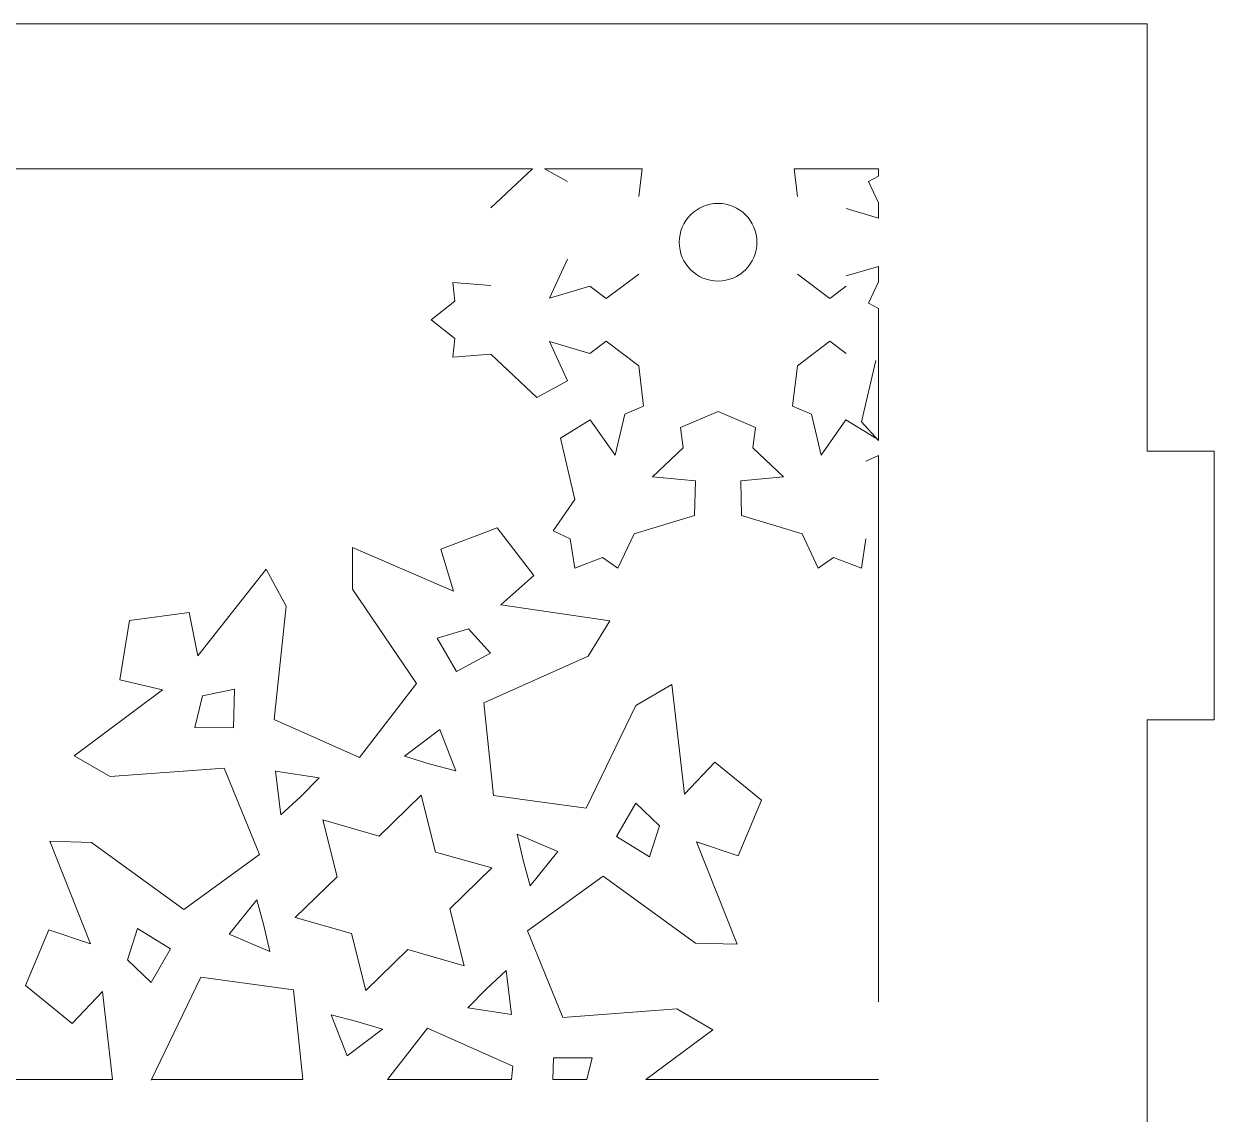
# Model space of a CAD drawing. Header units: centimetres. Extents: x -23 to 23, y -30.7 to 30.7.
# Drawn here: x 9.75 to 20.38, y 12.89 to 22.63 of the extents above; entities that cross this region are included whole.
import ezdxf

# ---------------------------------------------------------------- set-up
doc = ezdxf.new("R2010")
doc.units = ezdxf.units.CM
doc.header["$MEASUREMENT"] = 0
doc.layers.add('layer 1', color=7, linetype='Continuous')

msp = doc.modelspace()

# ---------------------------------------------------------------- linework, layer by layer
at = {"layer": 'layer 1', "color": 1, "lineweight": 9}
for points in [[(19.77875, 22.62938), (19.77875, 22.62938), (0.58044, 22.62938), (0.58044, 22.62938)], [(19.77875, 18.81468), (19.77875, 18.81468), (19.77875, 22.62938), (19.77875, 22.62938)], [(9.02391, 21.33446), (9.02391, 21.33446), (14.29071, 21.33446), (14.29071, 21.33446)], [(13.91714, 20.98515), (13.91714, 20.98515), (14.29072, 21.33446), (14.29072, 21.33446)], [(14.39593, 21.33446), (14.39593, 21.33446), (15.2679, 21.33446), (15.2679, 21.33446)], [(14.39593, 21.33446), (14.39593, 21.33446), (14.60269, 21.22169), (14.60269, 21.22169)], [(15.26791, 21.33446), (15.26791, 21.33446), (15.2383, 21.08814), (15.2383, 21.08814)], [(16.62621, 21.33446), (16.62621, 21.33446), (17.37895, 21.33446), (17.37895, 21.33446)], [(16.62621, 21.33446), (16.62621, 21.33446), (16.65583, 21.08814), (16.65583, 21.08814)], [(17.37897, 21.26942), (17.37897, 21.26942), (17.29143, 21.22167), (17.29143, 21.22167)], [(17.37897, 21.26942), (17.37897, 21.26942), (17.37897, 21.33446), (17.37897, 21.33446)], [(17.29141, 21.22167), (17.29141, 21.22167), (17.37895, 21.03199), (17.37895, 21.03199)], [(17.09197, 20.98027), (17.09197, 20.98027), (17.37895, 20.89426), (17.37895, 20.89426)], [(17.37897, 20.89426), (17.37897, 20.89426), (17.37897, 21.03199), (17.37897, 21.03199)], [(14.6027, 20.52824), (14.6027, 20.52824), (14.44138, 20.17871), (14.44138, 20.17871)], [(17.09197, 20.37759), (17.09197, 20.37759), (17.37895, 20.46361), (17.37895, 20.46361)], [(17.37897, 20.32587), (17.37897, 20.32587), (17.37897, 20.46361), (17.37897, 20.46361)], [(13.57899, 20.31951), (13.57899, 20.31951), (13.5944, 20.15251), (13.5944, 20.15251)], [(13.91714, 20.2917), (13.91714, 20.2917), (13.57899, 20.31949), (13.57899, 20.31949)], [(14.94748, 20.1767), (14.94748, 20.1767), (15.23829, 20.3947), (15.23829, 20.3947)], [(16.94664, 20.1767), (16.94664, 20.1767), (16.65583, 20.3947), (16.65583, 20.3947)], [(17.29141, 20.1362), (17.29141, 20.1362), (17.37895, 20.32587), (17.37895, 20.32587)], [(14.80215, 20.28684), (14.80215, 20.28684), (14.44138, 20.17871), (14.44138, 20.17871)], [(14.80215, 20.28684), (14.80215, 20.28684), (14.94748, 20.1767), (14.94748, 20.1767)], [(17.09197, 20.28684), (17.09197, 20.28684), (16.94664, 20.1767), (16.94664, 20.1767)], [(13.5944, 20.15251), (13.5944, 20.15251), (13.38566, 19.98551), (13.38566, 19.98551)], [(17.37897, 20.08844), (17.37897, 20.08844), (17.29143, 20.1362), (17.29143, 20.1362)], [(17.37897, 18.90791), (17.37897, 18.90791), (17.37897, 20.08844), (17.37897, 20.08844)], [(13.5944, 19.81849), (13.5944, 19.81849), (13.38566, 19.98549), (13.38566, 19.98549)], [(13.57899, 19.65149), (13.57899, 19.65149), (13.5944, 19.81849), (13.5944, 19.81849)], [(14.80215, 19.68416), (14.80215, 19.68416), (14.44138, 19.79229), (14.44138, 19.79229)], [(14.6027, 19.44276), (14.6027, 19.44276), (14.44138, 19.79229), (14.44138, 19.79229)], [(14.80215, 19.68416), (14.80215, 19.68416), (14.94748, 19.79429), (14.94748, 19.79429)], [(14.94748, 19.79429), (14.94748, 19.79429), (15.23829, 19.5763), (15.23829, 19.5763)], [(16.94664, 19.79429), (16.94664, 19.79429), (16.65583, 19.5763), (16.65583, 19.5763)], [(17.09197, 19.68416), (17.09197, 19.68416), (16.94664, 19.79429), (16.94664, 19.79429)], [(13.91714, 19.67928), (13.91714, 19.67928), (13.57899, 19.65149), (13.57899, 19.65149)], [(13.91714, 19.67928), (13.91714, 19.67928), (14.32949, 19.29372), (14.32949, 19.29372)], [(15.28168, 19.21543), (15.28168, 19.21543), (15.23829, 19.57628), (15.23829, 19.57628)], [(16.61244, 19.21543), (16.61244, 19.21543), (16.65583, 19.57628), (16.65583, 19.57628)], [(17.22721, 19.07407), (17.22721, 19.07407), (17.35494, 19.62395), (17.35494, 19.62395)], [(14.32949, 19.29374), (14.32949, 19.29374), (14.6027, 19.44276), (14.6027, 19.44276)], [(15.11363, 19.14464), (15.11363, 19.14464), (15.02689, 18.77814), (15.02689, 18.77814)], [(15.11363, 19.14464), (15.11363, 19.14464), (15.28168, 19.21543), (15.28168, 19.21543)], [(15.61286, 19.02424), (15.61286, 19.02424), (15.94706, 19.16709), (15.94706, 19.16709)], [(16.28126, 19.02424), (16.28126, 19.02424), (15.94706, 19.16709), (15.94706, 19.16709)], [(16.78049, 19.14464), (16.78049, 19.14464), (16.61244, 19.21543), (16.61244, 19.21543)], [(16.78049, 19.14464), (16.78049, 19.14464), (16.86723, 18.77814), (16.86723, 18.77814)], [(14.53919, 18.93052), (14.53919, 18.93052), (14.80486, 19.09263), (14.80486, 19.09263)], [(14.80485, 19.09263), (14.80485, 19.09263), (15.02689, 18.77815), (15.02689, 18.77815)], [(17.08927, 19.09263), (17.08927, 19.09263), (16.86723, 18.77815), (16.86723, 18.77815)], [(17.35494, 18.93052), (17.35494, 18.93052), (17.08927, 19.09263), (17.08927, 19.09263)], [(17.22721, 19.07407), (17.22721, 19.07407), (17.37897, 18.90791), (17.37897, 18.90791)], [(14.66691, 18.38064), (14.66691, 18.38064), (14.53918, 18.93052), (14.53918, 18.93052)], [(15.63558, 18.84331), (15.63558, 18.84331), (15.61286, 19.02424), (15.61286, 19.02424)], [(16.25854, 18.84331), (16.25854, 18.84331), (16.28125, 19.02424), (16.28125, 19.02424)], [(15.63558, 18.84331), (15.63558, 18.84331), (15.36155, 18.58495), (15.36155, 18.58495)], [(16.25854, 18.84331), (16.25854, 18.84331), (16.53257, 18.58495), (16.53257, 18.58495)], [(17.37897, 18.77607), (17.37897, 18.77607), (17.26803, 18.72497), (17.26803, 18.72497)], [(17.37897, 13.89511), (17.37897, 13.89511), (17.37897, 18.77607), (17.37897, 18.77607)], [(19.77875, 18.81468), (19.77875, 18.81468), (20.3787, 18.81468), (20.3787, 18.81468)], [(20.3787, 16.4149), (20.3787, 16.4149), (20.3787, 18.81468), (20.3787, 18.81468)], [(15.74492, 18.54988), (15.74492, 18.54988), (15.36155, 18.58493), (15.36155, 18.58493)], [(15.73736, 18.23875), (15.73736, 18.23875), (15.7449, 18.54988), (15.7449, 18.54988)], [(16.14922, 18.54988), (16.14922, 18.54988), (16.53258, 18.58493), (16.53258, 18.58493)], [(16.15676, 18.23875), (16.15676, 18.23875), (16.14922, 18.54988), (16.14922, 18.54988)], [(14.66691, 18.38064), (14.66691, 18.38064), (14.47377, 18.10169), (14.47377, 18.10169)], [(15.19728, 18.07443), (15.19728, 18.07443), (15.73736, 18.23875), (15.73736, 18.23875)], [(16.69684, 18.07443), (16.69684, 18.07443), (16.15676, 18.23875), (16.15676, 18.23875)], [(13.97434, 18.12933), (13.97434, 18.12933), (13.47138, 17.93867), (13.47138, 17.93867)], [(13.97434, 18.12933), (13.97434, 18.12933), (14.30176, 17.70257), (14.30176, 17.70257)], [(14.47377, 18.10169), (14.47377, 18.10169), (14.6261, 18.03154), (14.6261, 18.03154)], [(14.6261, 18.03154), (14.6261, 18.03154), (14.66636, 17.76725), (14.66636, 17.76725)], [(15.19728, 18.07443), (15.19728, 18.07443), (15.05227, 17.76769), (15.05227, 17.76769)], [(16.69684, 18.07443), (16.69684, 18.07443), (16.84185, 17.76769), (16.84185, 17.76769)], [(17.26802, 18.03154), (17.26802, 18.03154), (17.22778, 17.76725), (17.22778, 17.76725)], [(12.68136, 17.95281), (12.68136, 17.95281), (12.68057, 17.57992), (12.68057, 17.57992)], [(13.58437, 17.56214), (13.58437, 17.56214), (12.68136, 17.95281), (12.68136, 17.95281)], [(13.47138, 17.93867), (13.47138, 17.93867), (13.58437, 17.56214), (13.58437, 17.56214)], [(14.91536, 17.86452), (14.91536, 17.86452), (14.66636, 17.76723), (14.66636, 17.76723)], [(15.05228, 17.76769), (15.05228, 17.76769), (14.91536, 17.86454), (14.91536, 17.86454)], [(16.84185, 17.76769), (16.84185, 17.76769), (16.97877, 17.86454), (16.97877, 17.86454)], [(16.97877, 17.86452), (16.97877, 17.86452), (17.22778, 17.76723), (17.22778, 17.76723)], [(11.30041, 16.98723), (11.30041, 16.98723), (11.91086, 17.75887), (11.91086, 17.75887)], [(11.91086, 17.75887), (11.91086, 17.75887), (12.08808, 17.4308), (12.08808, 17.4308)], [(14.30176, 17.70259), (14.30176, 17.70259), (14.00758, 17.44183), (14.00758, 17.44183)], [(12.68057, 17.57992), (12.68057, 17.57992), (13.25426, 16.73757), (13.25426, 16.73757)], [(14.00758, 17.44181), (14.00758, 17.44181), (14.98105, 17.29898), (14.98105, 17.29898)], [(10.68839, 17.30221), (10.68839, 17.30221), (11.22167, 17.37239), (11.22167, 17.37239)], [(11.22167, 17.37237), (11.22167, 17.37237), (11.30041, 16.98722), (11.30041, 16.98722)], [(12.08808, 17.43079), (12.08808, 17.43079), (11.98157, 16.41722), (11.98157, 16.41722)], [(10.68839, 17.30221), (10.68839, 17.30221), (10.60202, 16.7713), (10.60202, 16.7713)], [(13.71774, 17.22681), (13.71774, 17.22681), (13.43702, 17.14482), (13.43702, 17.14482)], [(13.71774, 17.22681), (13.71774, 17.22681), (13.91335, 17.00939), (13.91335, 17.00939)], [(14.98105, 17.29898), (14.98105, 17.29898), (14.78554, 16.98146), (14.78554, 16.98146)], [(13.43702, 17.14482), (13.43702, 17.14482), (13.60935, 16.84556), (13.60935, 16.84556)], [(13.91335, 17.00941), (13.91335, 17.00941), (13.60935, 16.84557), (13.60935, 16.84557)], [(14.78554, 16.98146), (14.78554, 16.98146), (13.85451, 16.56692), (13.85451, 16.56692)], [(10.60204, 16.77129), (10.60204, 16.77129), (10.98462, 16.68087), (10.98462, 16.68087)], [(13.25427, 16.73757), (13.25427, 16.73757), (12.74357, 16.07825), (12.74357, 16.07825)], [(15.53427, 16.72868), (15.53427, 16.72868), (15.21095, 16.54291), (15.21095, 16.54291)], [(15.64744, 15.75132), (15.64744, 15.75132), (15.53426, 16.72868), (15.53426, 16.72868)], [(10.98461, 16.68088), (10.98461, 16.68088), (10.19477, 16.09419), (10.19477, 16.09419)], [(11.34169, 16.62872), (11.34169, 16.62872), (11.27233, 16.34461), (11.27233, 16.34461)], [(11.34169, 16.62872), (11.34169, 16.62872), (11.62778, 16.68941), (11.62778, 16.68941)], [(11.62778, 16.68941), (11.62778, 16.68941), (11.61766, 16.34423), (11.61766, 16.34423)], [(13.85451, 16.56692), (13.85451, 16.56692), (13.94195, 15.73752), (13.94195, 15.73752)], [(15.21095, 16.54292), (15.21095, 16.54292), (14.76829, 15.62492), (14.76829, 15.62492)], [(11.98155, 16.41722), (11.98155, 16.41722), (12.74355, 16.07825), (12.74355, 16.07825)], [(19.77875, 8.15784), (19.77875, 8.15784), (19.77875, 16.4149), (19.77875, 16.4149)], [(19.77875, 16.4149), (19.77875, 16.4149), (20.3787, 16.4149), (20.3787, 16.4149)], [(11.27234, 16.34461), (11.27234, 16.34461), (11.61766, 16.34423), (11.61766, 16.34423)], [(13.462, 16.32731), (13.462, 16.32731), (13.14641, 16.089), (13.14641, 16.089)], [(13.462, 16.32731), (13.462, 16.32731), (13.60502, 15.95862), (13.60502, 15.95862)], [(10.19477, 16.09418), (10.19477, 16.09418), (10.51731, 15.90706), (10.51731, 15.90706)], [(13.14639, 16.089), (13.14639, 16.089), (13.37423, 16.01859), (13.37423, 16.01859)], [(10.51731, 15.90706), (10.51731, 15.90706), (11.53366, 15.98271), (11.53366, 15.98271)], [(11.53366, 15.98273), (11.53366, 15.98273), (11.84931, 15.21077), (11.84931, 15.21077)], [(11.99283, 15.95749), (11.99283, 15.95749), (12.0414, 15.56503), (12.0414, 15.56503)], [(11.99283, 15.95749), (11.99283, 15.95749), (12.38364, 15.89701), (12.38364, 15.89701)], [(13.60502, 15.95861), (13.60502, 15.95861), (13.37423, 16.01859), (13.37423, 16.01859)], [(15.91703, 16.03743), (15.91703, 16.03743), (15.64744, 15.75132), (15.64744, 15.75132)], [(16.33364, 15.69718), (16.33364, 15.69718), (15.91704, 16.03743), (15.91704, 16.03743)], [(12.38363, 15.89699), (12.38363, 15.89699), (12.21628, 15.72711), (12.21628, 15.72711)], [(13.29567, 15.74227), (13.29567, 15.74227), (12.92019, 15.37653), (12.92019, 15.37653)], [(13.29567, 15.74227), (13.29567, 15.74227), (13.42257, 15.2337), (13.42257, 15.2337)], [(14.76829, 15.62491), (14.76829, 15.62491), (13.94194, 15.73752), (13.94194, 15.73752)], [(12.0414, 15.56502), (12.0414, 15.56502), (12.21628, 15.72712), (12.21628, 15.72712)], [(15.21236, 15.67026), (15.21236, 15.67026), (15.03936, 15.37139), (15.03936, 15.37139)], [(15.42373, 15.46815), (15.42373, 15.46815), (15.21236, 15.67026), (15.21236, 15.67026)], [(16.33364, 15.69718), (16.33364, 15.69718), (16.12776, 15.20026), (16.12776, 15.20026)], [(12.41631, 15.52093), (12.41631, 15.52093), (12.92019, 15.37655), (12.92019, 15.37655)], [(12.41631, 15.52093), (12.41631, 15.52093), (12.54531, 15.01289), (12.54531, 15.01289)], [(15.42373, 15.46815), (15.42373, 15.46815), (15.33324, 15.19004), (15.33324, 15.19004)], [(9.97748, 15.32994), (9.97748, 15.32994), (10.35022, 15.31939), (10.35022, 15.31939)], [(10.34052, 14.41546), (10.34052, 14.41546), (9.97748, 15.32994), (9.97748, 15.32994)], [(10.35022, 15.31939), (10.35022, 15.31939), (11.17474, 14.72036), (11.17474, 14.72036)], [(14.51686, 15.23988), (14.51686, 15.23988), (14.15269, 15.39405), (14.15269, 15.39405)], [(14.15269, 15.39403), (14.15269, 15.39403), (14.20563, 15.16153), (14.20563, 15.16153)], [(15.33324, 15.19005), (15.33324, 15.19005), (15.03936, 15.3714), (15.03936, 15.3714)], [(15.75484, 15.32464), (15.75484, 15.32464), (16.11789, 14.41016), (16.11789, 14.41016)], [(16.12776, 15.20026), (16.12776, 15.20026), (15.75484, 15.32464), (15.75484, 15.32464)], [(11.17474, 14.72034), (11.17474, 14.72034), (11.84929, 15.21077), (11.84929, 15.21077)], [(13.92704, 15.0914), (13.92704, 15.0914), (13.42256, 15.2337), (13.42256, 15.2337)], [(14.51686, 15.23988), (14.51686, 15.23988), (14.26907, 14.93168), (14.26907, 14.93168)], [(14.26907, 14.93166), (14.26907, 14.93166), (14.20562, 15.16153), (14.20562, 15.16153)], [(12.16833, 14.64871), (12.16833, 14.64871), (12.54533, 15.01289), (12.54533, 15.01289)], [(13.92704, 15.0914), (13.92704, 15.0914), (13.55004, 14.72721), (13.55004, 14.72721)], [(14.92063, 15.01976), (14.92063, 15.01976), (14.24608, 14.52933), (14.24608, 14.52933)], [(15.74515, 14.42072), (15.74515, 14.42072), (14.92063, 15.01975), (14.92063, 15.01975)], [(11.57851, 14.50024), (11.57851, 14.50024), (11.8263, 14.80844), (11.8263, 14.80844)], [(11.8263, 14.80844), (11.8263, 14.80844), (11.88975, 14.57858), (11.88975, 14.57858)], [(13.67906, 14.21919), (13.67906, 14.21919), (13.55005, 14.72723), (13.55005, 14.72723)], [(11.94269, 14.34607), (11.94269, 14.34607), (11.88975, 14.57858), (11.88975, 14.57858)], [(12.16833, 14.64871), (12.16833, 14.64871), (12.67281, 14.50641), (12.67281, 14.50641)], [(9.76173, 14.04292), (9.76173, 14.04292), (9.9676, 14.53984), (9.9676, 14.53984)], [(9.9676, 14.53984), (9.9676, 14.53984), (10.34052, 14.41546), (10.34052, 14.41546)], [(10.67164, 14.27196), (10.67164, 14.27196), (10.76212, 14.55007), (10.76212, 14.55007)], [(10.76212, 14.55007), (10.76212, 14.55007), (11.05601, 14.36872), (11.05601, 14.36872)], [(11.57851, 14.50024), (11.57851, 14.50024), (11.94268, 14.34607), (11.94268, 14.34607)], [(12.79969, 13.99783), (12.79969, 13.99783), (12.67279, 14.50641), (12.67279, 14.50641)], [(14.56171, 13.75738), (14.56171, 13.75738), (14.24606, 14.52933), (14.24606, 14.52933)], [(10.883, 14.06985), (10.883, 14.06985), (11.05601, 14.36872), (11.05601, 14.36872)], [(12.79969, 13.99783), (12.79969, 13.99783), (13.17517, 14.36357), (13.17517, 14.36357)], [(13.67906, 14.21919), (13.67906, 14.21919), (13.17517, 14.36357), (13.17517, 14.36357)], [(16.11789, 14.41016), (16.11789, 14.41016), (15.74515, 14.42072), (15.74515, 14.42072)], [(10.67164, 14.27196), (10.67164, 14.27196), (10.883, 14.06985), (10.883, 14.06985)], [(14.05397, 14.17509), (14.05397, 14.17509), (13.87908, 14.01298), (13.87908, 14.01298)], [(14.10255, 13.78263), (14.10255, 13.78263), (14.05397, 14.17509), (14.05397, 14.17509)], [(9.76173, 14.04292), (9.76173, 14.04292), (10.17832, 13.70268), (10.17832, 13.70268)], [(10.88441, 13.1972), (10.88441, 13.1972), (11.32707, 14.1152), (11.32707, 14.1152)], [(11.32707, 14.1152), (11.32707, 14.1152), (12.15343, 14.00258), (12.15343, 14.00258)], [(10.17834, 13.70268), (10.17834, 13.70268), (10.44793, 13.98878), (10.44793, 13.98878)], [(10.44793, 13.98878), (10.44793, 13.98878), (10.53908, 13.20166), (10.53908, 13.20166)], [(12.23786, 13.20166), (12.23786, 13.20166), (12.15341, 14.00257), (12.15341, 14.00257)], [(13.71174, 13.84311), (13.71174, 13.84311), (13.87908, 14.013), (13.87908, 14.013)], [(14.10255, 13.78263), (14.10255, 13.78263), (13.71174, 13.84311), (13.71174, 13.84311)], [(15.57806, 13.83304), (15.57806, 13.83304), (14.56171, 13.75739), (14.56171, 13.75739)], [(15.90059, 13.64592), (15.90059, 13.64592), (15.57806, 13.83304), (15.57806, 13.83304)], [(12.49035, 13.7815), (12.49035, 13.7815), (12.72114, 13.72151), (12.72114, 13.72151)], [(12.63337, 13.41281), (12.63337, 13.41281), (12.49035, 13.7815), (12.49035, 13.7815)], [(12.94897, 13.6511), (12.94897, 13.6511), (12.72114, 13.72151), (12.72114, 13.72151)], [(12.63337, 13.41281), (12.63337, 13.41281), (12.94897, 13.65112), (12.94897, 13.65112)], [(12.99536, 13.20166), (12.99536, 13.20166), (13.35182, 13.66186), (13.35182, 13.66186)], [(14.11381, 13.32289), (14.11381, 13.32289), (13.35182, 13.66186), (13.35182, 13.66186)], [(15.30252, 13.20166), (15.30252, 13.20166), (15.90059, 13.64591), (15.90059, 13.64591)], [(14.10106, 13.20166), (14.10106, 13.20166), (14.11381, 13.32289), (14.11381, 13.32289)], [(14.47201, 13.20166), (14.47201, 13.20166), (14.4777, 13.39587), (14.4777, 13.39587)], [(14.82302, 13.3955), (14.82302, 13.3955), (14.4777, 13.39587), (14.4777, 13.39587)], [(14.77571, 13.20166), (14.77571, 13.20166), (14.82302, 13.39548), (14.82302, 13.39548)], [(1.78033, 13.20166), (1.78033, 13.20166), (10.53908, 13.20166), (10.53908, 13.20166)], [(10.88658, 13.20166), (10.88658, 13.20166), (12.23786, 13.20166), (12.23786, 13.20166)], [(12.99536, 13.20166), (12.99536, 13.20166), (14.10106, 13.20166), (14.10106, 13.20166)], [(14.47201, 13.20166), (14.47201, 13.20166), (14.77571, 13.20166), (14.77571, 13.20166)], [(15.30252, 13.20166), (15.30252, 13.20166), (17.37897, 13.20166), (17.37897, 13.20166)]]:
    msp.add_open_spline(points, degree=3, dxfattribs=at)
msp.add_open_spline([(15.94706, 21.02566), (15.94697, 21.02564), (15.94689, 21.02564), (15.94684, 21.02564), (15.94684, 21.02564), (15.75539, 21.02564), (15.60012, 20.87037), (15.60012, 20.67893), (15.60012, 20.67893), (15.60012, 20.48748), (15.75539, 20.33221), (15.94684, 20.33221), (15.94684, 20.33221), (15.94689, 20.33221), (15.94697, 20.33221), (15.94701, 20.33221), (15.94701, 20.33221), (15.94709, 20.33221), (15.94717, 20.33221), (15.94722, 20.33221), (15.94722, 20.33221), (16.13866, 20.33221), (16.29393, 20.48748), (16.29393, 20.67893), (16.29393, 20.67893), (16.29393, 20.87037), (16.13866, 21.02564), (15.94722, 21.02564), (15.94722, 21.02564), (15.94717, 21.02564), (15.94709, 21.02564), (15.94704, 21.02564), (15.94704, 21.02564), (15.94704, 21.02564), (15.94706, 21.02566), (15.94706, 21.02566)], degree=3, knots=[0, 0, 0, 0, 0.1, 0.1, 0.1, 0.1, 0.2, 0.2, 0.2, 0.2, 0.3, 0.3, 0.3, 0.3, 0.4, 0.4, 0.4, 0.4, 0.5, 0.5, 0.5, 0.5, 0.6, 0.6, 0.6, 0.6, 0.7, 0.7, 0.7, 0.7, 0.8, 0.8, 0.8, 0.8, 1, 1, 1, 1], dxfattribs=at)

doc.saveas('drawing.dxf')
